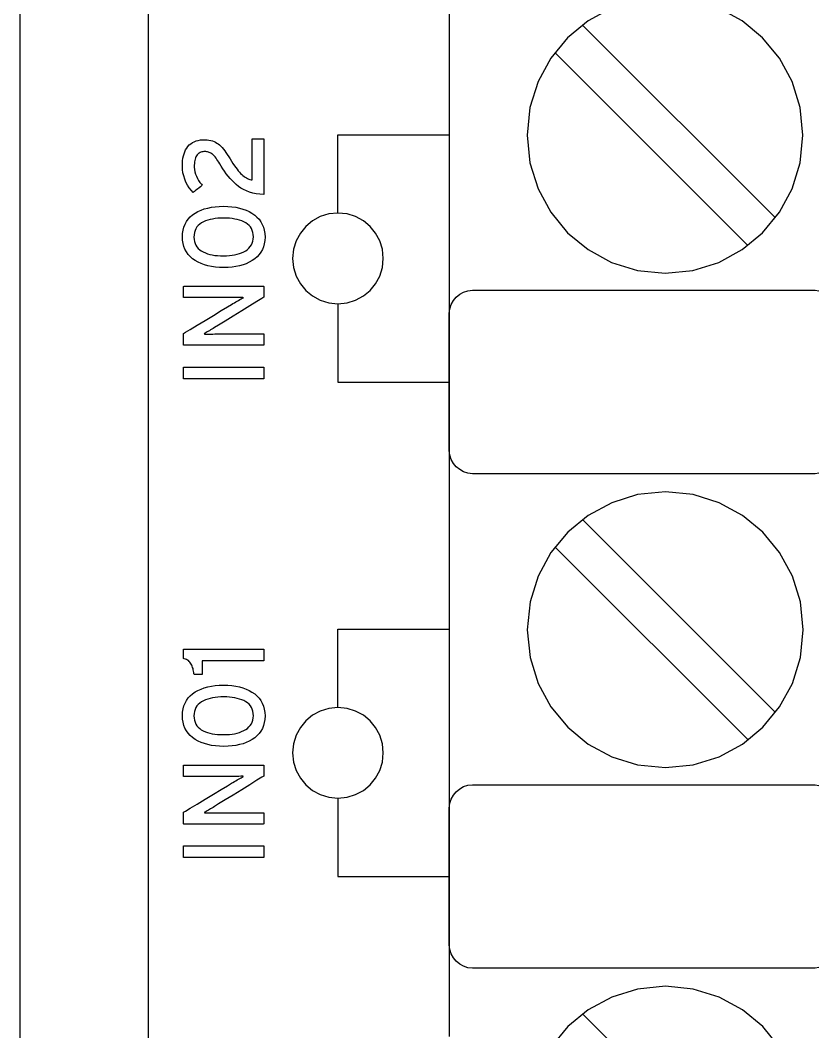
# Model space of a CAD drawing. Extents: x 1 to 47.7, y 0.2 to 35.
# Drawn here: x 31.778 to 32.745, y 9.347 to 10.574 of the extents above; entities that cross this region are included whole.
import ezdxf

# ---------------------------------------------------------------- set-up
doc = ezdxf.new("R2010")
doc.units = 0
doc.header["$MEASUREMENT"] = 0
doc.layers.add('8_0_____DWG', color=7, linetype='CONTINUOUS')

msp = doc.modelspace()

# ---------------------------------------------------------------- linework, layer by layer
at = {"layer": '8_0_____DWG'}
for points in [[(31.778, 7.7476), (31.778, 7.9361), (31.778, 8.1261), (31.778, 8.3175), (31.778, 8.5101), (31.778, 8.7039), (31.778, 8.8988), (31.778, 9.0946), (31.778, 9.2914), (31.778, 9.4889), (31.778, 9.6871), (31.778, 10.0852), (31.778, 10.4848), (31.778, 10.8852)], [(32.298, 10.7261), (32.298, 10.4349), (32.298, 10.1472), (32.298, 10.0058), (32.298, 9.8666), (32.298, 9.7301), (32.298, 9.5967), (32.298, 9.4669), (32.298, 9.3411)], [(31.9334, 7.6015), (31.9334, 8.123), (31.9334, 8.6445), (31.9334, 8.904), (31.9334, 9.1619), (31.9334, 9.4178), (31.9334, 9.6712), (31.9334, 9.9215), (31.9334, 10.0453), (31.9334, 10.1682), (31.9334, 10.2901), (31.9334, 10.4109), (31.9334, 10.5305), (31.9334, 10.6489)], [(32.495, 10.5888), (32.4666, 10.5734), (32.4418, 10.553), (32.4213, 10.5282), (32.4059, 10.4998), (32.3961, 10.4684), (32.3927, 10.4347), (32.3961, 10.401), (32.4059, 10.3695), (32.4213, 10.3411), (32.4418, 10.3163), (32.4666, 10.2959), (32.495, 10.2804), (32.5264, 10.2707), (32.5601, 10.2673), (32.5938, 10.2707), (32.6252, 10.2804), (32.6536, 10.2959), (32.6783, 10.3163), (32.6987, 10.3411), (32.7141, 10.3695), (32.7238, 10.401), (32.7272, 10.4347), (32.7238, 10.4684), (32.7141, 10.4998), (32.6987, 10.5282), (32.6783, 10.553), (32.6536, 10.5734), (32.6252, 10.5888)], [(32.6938, 10.3343), (32.4595, 10.5686)], [(32.6604, 10.3009), (32.4261, 10.5351)], [(32.1633, 10.3402), (32.1633, 10.4352), (32.298, 10.4352)], [(32.7464, 10.0246), (32.7418, 10.0239), (32.7343, 10.0238), (32.702, 10.0238), (32.648, 10.0238), (32.5803, 10.0238), (32.5073, 10.0238), (32.4373, 10.0238), (32.3785, 10.0238), (32.3391, 10.0238), (32.3264, 10.0238), (32.3208, 10.0245), (32.3156, 10.0262), (32.3109, 10.0289), (32.3068, 10.0323), (32.3033, 10.0365), (32.3006, 10.0412), (32.2988, 10.0465), (32.298, 10.0521), (32.298, 10.0571), (32.298, 10.0713), (32.298, 10.0936), (32.298, 10.1208), (32.298, 10.1496), (32.298, 10.1769), (32.298, 10.1992), (32.298, 10.2133), (32.298, 10.2183), (32.2988, 10.224), (32.3006, 10.2292), (32.3033, 10.234), (32.3068, 10.2381), (32.3109, 10.2416), (32.3156, 10.2442), (32.3208, 10.2459), (32.3264, 10.2466), (32.3391, 10.2466), (32.3785, 10.2466), (32.4373, 10.2466), (32.5073, 10.2466), (32.5803, 10.2466), (32.648, 10.2466), (32.702, 10.2466), (32.7343, 10.2466), (32.7418, 10.2466), (32.7464, 10.2458)], [(32.1633, 10.2302), (32.1633, 10.1352), (32.298, 10.1352)], [(32.0733, 10.1392), (31.9761, 10.1392), (31.9761, 10.1533), (32.0733, 10.1533), (32.0733, 10.1392)], [(32.694, 9.7343), (32.4597, 9.9685)], [(32.6606, 9.7009), (32.4263, 9.9351)], [(32.1633, 9.7402), (32.1633, 9.8352), (32.298, 9.8352)], [(32.7464, 9.4246), (32.7418, 9.4239), (32.7343, 9.4238), (32.702, 9.4238), (32.648, 9.4238), (32.5803, 9.4238), (32.5073, 9.4238), (32.4373, 9.4238), (32.3785, 9.4238), (32.3391, 9.4238), (32.3264, 9.4238), (32.3208, 9.4245), (32.3156, 9.4262), (32.3109, 9.4289), (32.3068, 9.4323), (32.3033, 9.4365), (32.3006, 9.4412), (32.2988, 9.4465), (32.298, 9.4521), (32.298, 9.4571), (32.298, 9.4713), (32.298, 9.4936), (32.298, 9.5208), (32.298, 9.5496), (32.298, 9.5769), (32.298, 9.5992), (32.298, 9.6133), (32.298, 9.6183), (32.2988, 9.624), (32.3006, 9.6292), (32.3033, 9.634), (32.3068, 9.6381), (32.3109, 9.6416), (32.3156, 9.6442), (32.3208, 9.6459), (32.3264, 9.6466), (32.3391, 9.6466), (32.3785, 9.6466), (32.4373, 9.6466), (32.5073, 9.6466), (32.5803, 9.6466), (32.648, 9.6466), (32.702, 9.6466), (32.7343, 9.6466), (32.7418, 9.6466), (32.7464, 9.6458)], [(32.1633, 9.6302), (32.1633, 9.5352), (32.298, 9.5352)], [(32.0733, 9.5582), (31.9761, 9.5582), (31.9761, 9.5723), (32.0733, 9.5723), (32.0733, 9.5582)], [(32.6989, 9.3282), (32.6785, 9.353), (32.6538, 9.3734), (32.6254, 9.3888), (32.594, 9.3986), (32.5603, 9.402), (32.5266, 9.3986), (32.4952, 9.3888), (32.4668, 9.3734), (32.442, 9.353), (32.4215, 9.3282)], [(32.694, 9.1343), (32.4597, 9.3685)]]:
    msp.add_lwpolyline(points, dxfattribs=at)
for points in [[(32.0733, 10.3626), (32.0686, 10.363), (32.0642, 10.3637), (32.06, 10.3645), (32.0561, 10.3656), (32.0524, 10.367), (32.0489, 10.3686), (32.0457, 10.3704), (32.0427, 10.3724), (32.0399, 10.3747), (32.0373, 10.3772), (32.0348, 10.3797), (32.0324, 10.3823), (32.0301, 10.3851), (32.0279, 10.3879), (32.0258, 10.3909), (32.0237, 10.3939), (32.0218, 10.397), (32.0202, 10.3998), (32.0189, 10.4018), (32.0177, 10.4037), (32.0165, 10.4054), (32.0154, 10.4069), (32.0143, 10.4083), (32.0132, 10.4095), (32.0122, 10.4106), (32.0112, 10.4115), (32.0103, 10.4122), (32.0093, 10.4128), (32.0083, 10.4134), (32.0073, 10.4138), (32.0063, 10.4142), (32.0052, 10.4145), (32.0041, 10.4147), (32.003, 10.4148), (32.0019, 10.4148), (32.0006, 10.4148), (31.9994, 10.4147), (31.9982, 10.4144), (31.997, 10.4141), (31.996, 10.4136), (31.995, 10.413), (31.9941, 10.4123), (31.9932, 10.4116), (31.9924, 10.4107), (31.9917, 10.4096), (31.9911, 10.4084), (31.9905, 10.4071), (31.99, 10.4056), (31.9897, 10.404), (31.9894, 10.4022), (31.9892, 10.4003), (31.9891, 10.3982), (31.9891, 10.3958), (31.9894, 10.393), (31.9899, 10.3902), (31.9906, 10.3875), (31.9916, 10.3849), (31.9928, 10.3823), (31.9942, 10.3798), (31.9959, 10.3774), (31.9978, 10.3751), (31.9987, 10.374), (31.9979, 10.3733), (31.9965, 10.3722), (31.9948, 10.3708), (31.9929, 10.3693), (31.9911, 10.3678), (31.9895, 10.3665), (31.9883, 10.3655), (31.9877, 10.3651), (31.9855, 10.3675), (31.983, 10.3708), (31.9808, 10.3742), (31.979, 10.3777), (31.9774, 10.3814), (31.9762, 10.3852), (31.9753, 10.3891), (31.9748, 10.3931), (31.9746, 10.3972), (31.9746, 10.4005), (31.9749, 10.4037), (31.9753, 10.4067), (31.9759, 10.4095), (31.9766, 10.4121), (31.9775, 10.4146), (31.9786, 10.4169), (31.9799, 10.4191), (31.9813, 10.421), (31.9829, 10.4228), (31.9847, 10.4244), (31.9867, 10.4257), (31.9889, 10.4268), (31.9913, 10.4277), (31.9938, 10.4284), (31.9965, 10.4289), (31.9994, 10.4292), (32.0022, 10.4292), (32.0046, 10.4291), (32.0068, 10.4288), (32.009, 10.4284), (32.011, 10.4278), (32.013, 10.4271), (32.0148, 10.4262), (32.0165, 10.4252), (32.0181, 10.4241), (32.0196, 10.4228), (32.0212, 10.4213), (32.0227, 10.4196), (32.0243, 10.4177), (32.0259, 10.4157), (32.0275, 10.4135), (32.0291, 10.4111), (32.0308, 10.4086), (32.0325, 10.4059), (32.0342, 10.403), (32.036, 10.4003), (32.0377, 10.3977), (32.0393, 10.3954), (32.0409, 10.3933), (32.0424, 10.3914), (32.0438, 10.3897), (32.0452, 10.3882), (32.0466, 10.3869), (32.048, 10.3857), (32.0494, 10.3846), (32.0508, 10.3837), (32.0522, 10.3829), (32.0537, 10.3821), (32.0551, 10.3815), (32.0566, 10.381), (32.0582, 10.3805), (32.0592, 10.3805), (32.0592, 10.3834), (32.0592, 10.389), (32.0592, 10.3964), (32.0592, 10.4048), (32.0592, 10.4132), (32.0592, 10.4207), (32.0592, 10.4266), (32.0592, 10.4298), (32.0594, 10.4302), (32.0604, 10.4302), (32.0621, 10.4302), (32.0643, 10.4302), (32.0666, 10.4302), (32.069, 10.4302), (32.071, 10.4302), (32.0726, 10.4302), (32.0733, 10.4302), (32.0733, 10.4287), (32.0733, 10.423), (32.0733, 10.4142), (32.0733, 10.4034), (32.0733, 10.3919), (32.0733, 10.3809), (32.0733, 10.3716), (32.0733, 10.3651)], [(32.0245, 10.3484), (32.0297, 10.3482), (32.0346, 10.3479), (32.0393, 10.3472), (32.0437, 10.3463), (32.0479, 10.3451), (32.0518, 10.3437), (32.0556, 10.342), (32.059, 10.34), (32.0623, 10.3378), (32.0651, 10.3354), (32.0677, 10.3326), (32.0698, 10.3297), (32.0715, 10.3265), (32.0729, 10.323), (32.0739, 10.3193), (32.0746, 10.3153), (32.0749, 10.3111), (32.0746, 10.307), (32.074, 10.303), (32.0729, 10.2994), (32.0716, 10.2959), (32.0698, 10.2928), (32.0677, 10.2898), (32.0652, 10.2871), (32.0624, 10.2847), (32.0592, 10.2825), (32.0558, 10.2805), (32.0521, 10.2788), (32.0482, 10.2774), (32.044, 10.2762), (32.0396, 10.2753), (32.0349, 10.2746), (32.03, 10.2743), (32.0248, 10.2741), (32.0196, 10.2743), (32.0147, 10.2747), (32.01, 10.2753), (32.0056, 10.2762), (32.0014, 10.2774), (31.9974, 10.2789), (31.9937, 10.2806), (31.9902, 10.2826), (31.987, 10.2848), (31.9841, 10.2873), (31.9816, 10.29), (31.9795, 10.293), (31.9777, 10.2962), (31.9764, 10.2996), (31.9754, 10.3033), (31.9748, 10.3072), (31.9746, 10.3114), (31.9748, 10.3156), (31.9754, 10.3195), (31.9764, 10.3232), (31.9778, 10.3267), (31.9795, 10.3299), (31.9816, 10.3328), (31.9841, 10.3355), (31.9869, 10.338), (31.9901, 10.3402), (31.9935, 10.3421), (31.9972, 10.3438), (32.0011, 10.3452), (32.0053, 10.3463), (32.0098, 10.3472), (32.0144, 10.3479), (32.0194, 10.3482)], [(32.2183, 10.2852), (32.2172, 10.2963), (32.214, 10.3066), (32.2089, 10.316), (32.2022, 10.3241), (32.1941, 10.3308), (32.1847, 10.3359), (32.1744, 10.3391), (32.1633, 10.3402), (32.1522, 10.3391), (32.1419, 10.3359), (32.1325, 10.3308), (32.1244, 10.3241), (32.1177, 10.316), (32.1126, 10.3066), (32.1094, 10.2963), (32.1083, 10.2852), (32.1094, 10.2741), (32.1126, 10.2638), (32.1177, 10.2545), (32.1244, 10.2463), (32.1325, 10.2396), (32.1419, 10.2345), (32.1522, 10.2313), (32.1633, 10.2302), (32.1744, 10.2313), (32.1847, 10.2345), (32.1941, 10.2396), (32.2022, 10.2463), (32.2089, 10.2545), (32.214, 10.2638), (32.2172, 10.2741)], [(32.0248, 10.3341), (32.0212, 10.3341), (32.0177, 10.3339), (32.0144, 10.3335), (32.0112, 10.333), (32.0082, 10.3323), (32.0054, 10.3315), (32.0027, 10.3306), (32.0001, 10.3295), (31.9978, 10.3282), (31.9957, 10.3268), (31.9938, 10.3251), (31.9923, 10.3233), (31.991, 10.3212), (31.99, 10.319), (31.9893, 10.3166), (31.9888, 10.3139), (31.9887, 10.3111), (31.9888, 10.3083), (31.9893, 10.3058), (31.99, 10.3034), (31.991, 10.3012), (31.9922, 10.2992), (31.9938, 10.2973), (31.9956, 10.2957), (31.9976, 10.2943), (32, 10.293), (32.0025, 10.2919), (32.0051, 10.2909), (32.008, 10.2901), (32.0109, 10.2895), (32.0141, 10.2889), (32.0174, 10.2886), (32.0209, 10.2884), (32.0245, 10.2884), (32.0281, 10.2884), (32.0316, 10.2887), (32.0349, 10.289), (32.038, 10.2896), (32.041, 10.2903), (32.0438, 10.2911), (32.0465, 10.2921), (32.049, 10.2932), (32.0514, 10.2945), (32.0535, 10.296), (32.0554, 10.2976), (32.057, 10.2995), (32.0583, 10.3015), (32.0594, 10.3037), (32.0601, 10.3061), (32.0606, 10.3086), (32.0608, 10.3114), (32.0606, 10.3142), (32.0601, 10.3168), (32.0594, 10.3192), (32.0584, 10.3215), (32.0571, 10.3235), (32.0555, 10.3253), (32.0536, 10.3269), (32.0515, 10.3284), (32.0491, 10.3296), (32.0466, 10.3307), (32.044, 10.3316), (32.0412, 10.3324), (32.0382, 10.333), (32.0351, 10.3335), (32.0318, 10.3339), (32.0284, 10.3341)], [(32.0733, 10.238), (32.0711, 10.2366), (32.0651, 10.2329), (32.0566, 10.2277), (32.0466, 10.2215), (32.0361, 10.2151), (32.0264, 10.2091), (32.0185, 10.2042), (32.0135, 10.2012), (32.0119, 10.2002), (32.0104, 10.1993), (32.0089, 10.1984), (32.0075, 10.1975), (32.0061, 10.1967), (32.0047, 10.1959), (32.0034, 10.1952), (32.0021, 10.1944), (32.0009, 10.1937), (32.0017, 10.1934), (32.004, 10.1934), (32.0065, 10.1934), (32.0089, 10.1934), (32.0115, 10.1934), (32.0141, 10.1935), (32.0169, 10.1935), (32.0196, 10.1935), (32.0225, 10.1935), (32.0243, 10.1935), (32.0288, 10.1935), (32.0356, 10.1935), (32.0438, 10.1935), (32.0524, 10.1935), (32.0606, 10.1935), (32.0674, 10.1935), (32.0719, 10.1935), (32.0733, 10.1935), (32.0733, 10.1929), (32.0733, 10.1915), (32.0733, 10.1895), (32.0733, 10.1872), (32.0733, 10.1849), (32.0733, 10.1827), (32.0733, 10.181), (32.0733, 10.18), (32.0726, 10.1799), (32.0663, 10.1799), (32.0549, 10.1799), (32.04, 10.1799), (32.0235, 10.1799), (32.0071, 10.1799), (31.9927, 10.1799), (31.9818, 10.1799), (31.9764, 10.1799), (31.9761, 10.1801), (31.9761, 10.1813), (31.9761, 10.1832), (31.9761, 10.1855), (31.9761, 10.1879), (31.9761, 10.1903), (31.9761, 10.1923), (31.9761, 10.1937), (31.9761, 10.1942), (31.9783, 10.1955), (31.9841, 10.199), (31.9924, 10.204), (32.0021, 10.2099), (32.0123, 10.2161), (32.0217, 10.2218), (32.0294, 10.2264), (32.0343, 10.2294), (32.036, 10.2303), (32.0378, 10.2314), (32.0395, 10.2324), (32.0412, 10.2334), (32.0428, 10.2343), (32.0444, 10.2352), (32.0458, 10.236), (32.0473, 10.2368), (32.0486, 10.2375), (32.0479, 10.2378), (32.0455, 10.2378), (32.043, 10.2378), (32.0404, 10.2378), (32.0378, 10.2377), (32.0351, 10.2377), (32.0324, 10.2377), (32.0296, 10.2377), (32.0267, 10.2377), (32.0249, 10.2377), (32.0204, 10.2377), (32.0136, 10.2377), (32.0055, 10.2377), (31.9969, 10.2377), (31.9888, 10.2377), (31.982, 10.2377), (31.9775, 10.2377), (31.9761, 10.2377), (31.9761, 10.2384), (31.9761, 10.2398), (31.9761, 10.2418), (31.9761, 10.244), (31.9761, 10.2464), (31.9761, 10.2485), (31.9761, 10.2502), (31.9761, 10.2512), (31.9768, 10.2514), (31.9831, 10.2514), (31.9946, 10.2514), (32.0094, 10.2514), (32.0259, 10.2514), (32.0423, 10.2514), (32.0567, 10.2514), (32.0676, 10.2514), (32.073, 10.2514), (32.0733, 10.2511), (32.0733, 10.25), (32.0733, 10.2483), (32.0733, 10.2462), (32.0733, 10.2439), (32.0733, 10.2416), (32.0733, 10.2398), (32.0733, 10.2385)], [(32.5603, 9.6673), (32.594, 9.6707), (32.6254, 9.6804), (32.6538, 9.6959), (32.6785, 9.7163), (32.6989, 9.7411), (32.7143, 9.7695), (32.724, 9.8009), (32.7274, 9.8347), (32.724, 9.8684), (32.7143, 9.8998), (32.6989, 9.9282), (32.6785, 9.953), (32.6538, 9.9734), (32.6254, 9.9888), (32.594, 9.9986), (32.5603, 10.002), (32.5266, 9.9986), (32.4952, 9.9888), (32.4668, 9.9734), (32.442, 9.953), (32.4215, 9.9282), (32.406, 9.8998), (32.3963, 9.8684), (32.3929, 9.8347), (32.3963, 9.8009), (32.406, 9.7695), (32.4215, 9.7411), (32.442, 9.7163), (32.4668, 9.6959), (32.4952, 9.6804), (32.5266, 9.6707)], [(32.0733, 9.7969), (32.0704, 9.7969), (32.0629, 9.7969), (32.052, 9.7969), (32.0393, 9.7969), (32.0263, 9.7969), (32.0143, 9.7969), (32.0049, 9.7969), (31.9995, 9.7969), (31.9988, 9.7967), (31.9988, 9.7955), (31.9988, 9.7934), (31.9988, 9.7907), (31.9988, 9.7878), (31.9988, 9.785), (31.9988, 9.7825), (31.9988, 9.7808), (31.9988, 9.7802), (31.9984, 9.7802), (31.9974, 9.7802), (31.9959, 9.7802), (31.9942, 9.7802), (31.9924, 9.7802), (31.9908, 9.7802), (31.9896, 9.7802), (31.9888, 9.7802), (31.9887, 9.7811), (31.9885, 9.7828), (31.9882, 9.7844), (31.9879, 9.786), (31.9875, 9.7875), (31.987, 9.7889), (31.9865, 9.7903), (31.9859, 9.7917), (31.9853, 9.793), (31.9846, 9.7941), (31.9838, 9.7952), (31.9829, 9.7962), (31.9819, 9.7971), (31.9808, 9.7978), (31.9796, 9.7985), (31.9783, 9.799), (31.9769, 9.7994), (31.9761, 9.7997), (31.9761, 9.8005), (31.9761, 9.802), (31.9761, 9.8038), (31.9761, 9.8058), (31.9761, 9.8077), (31.9761, 9.8094), (31.9761, 9.8106), (31.9761, 9.811), (31.9798, 9.811), (31.9897, 9.811), (32.0039, 9.811), (32.0204, 9.811), (32.0374, 9.811), (32.053, 9.811), (32.0653, 9.811), (32.0723, 9.811), (32.0733, 9.8109), (32.0733, 9.8098), (32.0733, 9.8081), (32.0733, 9.8058), (32.0733, 9.8033), (32.0733, 9.8009), (32.0733, 9.7989), (32.0733, 9.7974)], [(32.0245, 9.7673), (32.0297, 9.7672), (32.0346, 9.7668), (32.0393, 9.7662), (32.0437, 9.7653), (32.0479, 9.7641), (32.0518, 9.7627), (32.0556, 9.761), (32.059, 9.759), (32.0623, 9.7568), (32.0651, 9.7543), (32.0677, 9.7516), (32.0698, 9.7486), (32.0715, 9.7454), (32.0729, 9.7419), (32.0739, 9.7382), (32.0746, 9.7343), (32.0749, 9.7301), (32.0746, 9.7259), (32.074, 9.722), (32.0729, 9.7183), (32.0716, 9.7149), (32.0698, 9.7117), (32.0677, 9.7088), (32.0652, 9.7061), (32.0624, 9.7036), (32.0592, 9.7014), (32.0558, 9.6994), (32.0521, 9.6978), (32.0482, 9.6963), (32.044, 9.6952), (32.0396, 9.6942), (32.0349, 9.6936), (32.03, 9.6932), (32.0248, 9.6931), (32.0196, 9.6932), (32.0147, 9.6936), (32.01, 9.6943), (32.0056, 9.6952), (32.0014, 9.6964), (31.9974, 9.6978), (31.9937, 9.6995), (31.9902, 9.7015), (31.987, 9.7038), (31.9841, 9.7062), (31.9816, 9.709), (31.9795, 9.7119), (31.9777, 9.7151), (31.9764, 9.7186), (31.9754, 9.7223), (31.9748, 9.7262), (31.9746, 9.7303), (31.9748, 9.7345), (31.9754, 9.7385), (31.9764, 9.7422), (31.9778, 9.7456), (31.9795, 9.7488), (31.9816, 9.7518), (31.9841, 9.7545), (31.9869, 9.7569), (31.9901, 9.7591), (31.9935, 9.761), (31.9972, 9.7627), (32.0011, 9.7641), (32.0053, 9.7653), (32.0098, 9.7662), (32.0144, 9.7668), (32.0194, 9.7672)], [(32.0248, 9.7531), (32.0212, 9.753), (32.0177, 9.7528), (32.0144, 9.7524), (32.0112, 9.7519), (32.0082, 9.7513), (32.0054, 9.7505), (32.0027, 9.7495), (32.0001, 9.7484), (31.9978, 9.7472), (31.9957, 9.7457), (31.9938, 9.7441), (31.9923, 9.7422), (31.991, 9.7402), (31.99, 9.7379), (31.9893, 9.7355), (31.9888, 9.7329), (31.9887, 9.7301), (31.9888, 9.7273), (31.9893, 9.7247), (31.99, 9.7223), (31.991, 9.7201), (31.9922, 9.7181), (31.9938, 9.7163), (31.9956, 9.7147), (31.9976, 9.7132), (32, 9.712), (32.0025, 9.7108), (32.0051, 9.7099), (32.008, 9.7091), (32.0109, 9.7084), (32.0141, 9.7079), (32.0174, 9.7076), (32.0209, 9.7074), (32.0245, 9.7073), (32.0281, 9.7074), (32.0316, 9.7076), (32.0349, 9.708), (32.038, 9.7085), (32.041, 9.7092), (32.0438, 9.7101), (32.0465, 9.7111), (32.049, 9.7122), (32.0514, 9.7135), (32.0535, 9.7149), (32.0554, 9.7166), (32.057, 9.7184), (32.0583, 9.7204), (32.0594, 9.7226), (32.0601, 9.725), (32.0606, 9.7276), (32.0608, 9.7303), (32.0606, 9.7331), (32.0601, 9.7358), (32.0594, 9.7382), (32.0584, 9.7404), (32.0571, 9.7424), (32.0555, 9.7443), (32.0536, 9.7459), (32.0515, 9.7473), (32.0491, 9.7486), (32.0466, 9.7496), (32.044, 9.7505), (32.0412, 9.7513), (32.0382, 9.752), (32.0351, 9.7525), (32.0318, 9.7528), (32.0284, 9.753)], [(32.2183, 9.6852), (32.2172, 9.6963), (32.214, 9.7066), (32.2089, 9.7159), (32.2022, 9.7241), (32.1941, 9.7308), (32.1847, 9.7359), (32.1744, 9.7391), (32.1633, 9.7402), (32.1522, 9.7391), (32.1419, 9.7359), (32.1325, 9.7308), (32.1244, 9.7241), (32.1177, 9.7159), (32.1126, 9.7066), (32.1094, 9.6963), (32.1083, 9.6852), (32.1094, 9.6741), (32.1126, 9.6638), (32.1177, 9.6545), (32.1244, 9.6463), (32.1325, 9.6396), (32.1419, 9.6345), (32.1522, 9.6313), (32.1633, 9.6302), (32.1744, 9.6313), (32.1847, 9.6345), (32.1941, 9.6396), (32.2022, 9.6463), (32.2089, 9.6545), (32.214, 9.6638), (32.2172, 9.6741)], [(32.0733, 9.6569), (32.0711, 9.6556), (32.0651, 9.6519), (32.0566, 9.6466), (32.0466, 9.6405), (32.0361, 9.634), (32.0264, 9.6281), (32.0185, 9.6232), (32.0135, 9.6201), (32.0119, 9.6191), (32.0104, 9.6182), (32.0089, 9.6173), (32.0075, 9.6165), (32.0061, 9.6157), (32.0047, 9.6149), (32.0034, 9.6141), (32.0021, 9.6134), (32.0009, 9.6127), (32.0017, 9.6124), (32.004, 9.6124), (32.0065, 9.6124), (32.0089, 9.6124), (32.0115, 9.6124), (32.0141, 9.6124), (32.0169, 9.6124), (32.0196, 9.6125), (32.0225, 9.6125), (32.0243, 9.6125), (32.0288, 9.6125), (32.0356, 9.6125), (32.0438, 9.6125), (32.0524, 9.6125), (32.0606, 9.6125), (32.0674, 9.6125), (32.0719, 9.6125), (32.0733, 9.6125), (32.0733, 9.6119), (32.0733, 9.6104), (32.0733, 9.6084), (32.0733, 9.6062), (32.0733, 9.6038), (32.0733, 9.6017), (32.0733, 9.6), (32.0733, 9.599), (32.0726, 9.5988), (32.0663, 9.5988), (32.0549, 9.5988), (32.04, 9.5988), (32.0235, 9.5988), (32.0071, 9.5988), (31.9927, 9.5988), (31.9818, 9.5988), (31.9764, 9.5988), (31.9761, 9.5991), (31.9761, 9.6003), (31.9761, 9.6021), (31.9761, 9.6044), (31.9761, 9.6069), (31.9761, 9.6093), (31.9761, 9.6113), (31.9761, 9.6127), (31.9761, 9.6132), (31.9783, 9.6145), (31.9841, 9.618), (31.9924, 9.623), (32.0021, 9.6289), (32.0123, 9.635), (32.0217, 9.6407), (32.0294, 9.6454), (32.0343, 9.6483), (32.036, 9.6493), (32.0378, 9.6503), (32.0395, 9.6513), (32.0412, 9.6523), (32.0428, 9.6532), (32.0444, 9.6541), (32.0458, 9.6549), (32.0473, 9.6557), (32.0486, 9.6565), (32.0479, 9.6568), (32.0455, 9.6568), (32.043, 9.6567), (32.0404, 9.6567), (32.0378, 9.6567), (32.0351, 9.6567), (32.0324, 9.6567), (32.0296, 9.6567), (32.0267, 9.6567), (32.0249, 9.6567), (32.0204, 9.6567), (32.0136, 9.6567), (32.0055, 9.6567), (31.9969, 9.6567), (31.9888, 9.6567), (31.982, 9.6567), (31.9775, 9.6567), (31.9761, 9.6567), (31.9761, 9.6573), (31.9761, 9.6587), (31.9761, 9.6607), (31.9761, 9.663), (31.9761, 9.6653), (31.9761, 9.6675), (31.9761, 9.6692), (31.9761, 9.6702), (31.9768, 9.6704), (31.9831, 9.6704), (31.9946, 9.6704), (32.0094, 9.6704), (32.0259, 9.6704), (32.0423, 9.6704), (32.0567, 9.6704), (32.0676, 9.6704), (32.073, 9.6704), (32.0733, 9.6701), (32.0733, 9.669), (32.0733, 9.6673), (32.0733, 9.6651), (32.0733, 9.6628), (32.0733, 9.6606), (32.0733, 9.6587), (32.0733, 9.6574)]]:
    msp.add_lwpolyline(points, close=True, dxfattribs=at)

doc.saveas('drawing.dxf')
